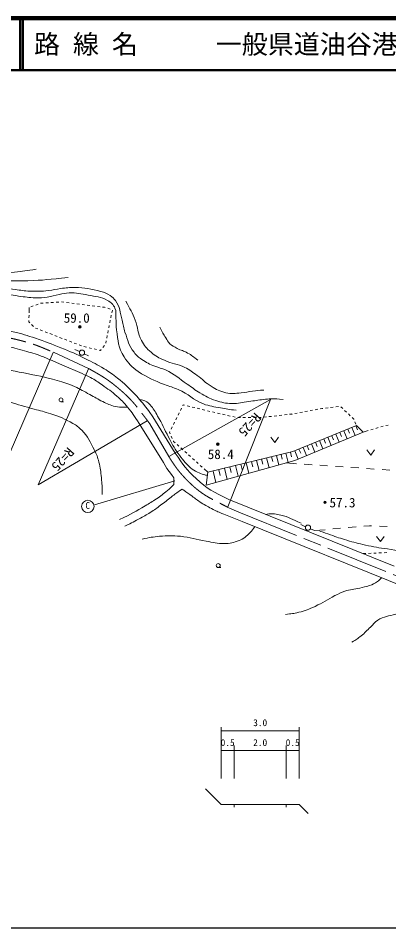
# Model space of a CAD drawing. Units: millimetres, scale not verified. Extents: x 40000 to 680000, y 20000 to 380000.
# Drawn here: x 177346 to 248606, y 205000 to 380000 of the extents above; entities that cross this region are included whole.
import ezdxf
from ezdxf.enums import TextEntityAlignment as Align

# ---------------------------------------------------------------- set-up
doc = ezdxf.new("R2010")
doc.units = ezdxf.units.MM
doc.header["$LTSCALE"] = 1000
doc.header["$PDMODE"] = 32
doc.header["$PDSIZE"] = 500
doc.linetypes.add('CHAIN', pattern=[18.5, 12, -1.5, 3.5, -1.5])
for name, color, linetype, lineweight in [('M-BGD', 7, 'Continuous', 13), ('M-BGD-HTXT', 7, 'Continuous', 13), ('M-BMK', 2, 'CHAIN', 13), ('M-STR-HTXT', 7, 'Continuous', 13), ('M-TTL', 2, 'Continuous', 140), ('M-TTL-BAND', 7, 'Continuous', 25), ('M-TTL-LINE', 7, 'Continuous', 50), ('M-TTL-TXT', 7, 'Continuous', 13)]:
    doc.layers.add(name, color=color, linetype=linetype, lineweight=lineweight)
doc.styles.add('ＭＳ ゴシック', font='')
doc.styles.get('ＭＳ ゴシック').set_extended_font_data('MS Gothic')

msp = doc.modelspace()

# ---------------------------------------------------------------- linework, layer by layer
at = {"layer": 'M-BGD'}
for p, q in [((179464, 324337), (179438, 323338)), ((180248, 324633), (179780, 324457)), ((181183, 324987), (180716, 324810)), ((182151, 325191), (181652, 325162)), ((183149, 325251), (182650, 325221)), ((184147, 325311), (183648, 325281)), ((185145, 325371), (184646, 325341)), ((185692, 325403), (185644, 325401)), ((186141, 325348), (185692, 325403)), ((187133, 325226), (186637, 325287)), ((188126, 325104), (187630, 325165)), ((189118, 324981), (188622, 325043)), ((190111, 324859), (189615, 324920)), ((191103, 324737), (190607, 324798)), ((192096, 324615), (191600, 324676)), ((193088, 324492), (192592, 324554)), ((193954, 324386), (193585, 324431)), ((194075, 324345), (193954, 324386)), ((195022, 324024), (194549, 324184)), ((195350, 323346), (195449, 323836)), ((179425, 322838), (179412, 322338)), ((195152, 322366), (195251, 322856)), ((179398, 321838), (179391, 321575)), ((179391, 321575), (179561, 321409)), ((179918, 321059), (180275, 320710)), ((180648, 320385), (181115, 320205)), ((194757, 320405), (194856, 320895)), ((194955, 321386), (195054, 321876)), ((181582, 320026), (182048, 319846)), ((182515, 319666), (182981, 319486)), ((183448, 319307), (183914, 319127)), ((184381, 318947), (184848, 318767)), ((185314, 318588), (185781, 318408)), ((194362, 318445), (194461, 318935)), ((194560, 319425), (194659, 319915)), ((186247, 318228), (186714, 318048)), ((187180, 317869), (187647, 317689)), ((188114, 317509), (188580, 317329)), ((189047, 317150), (189513, 316970)), ((189989, 316821), (190476, 316707)), ((193630, 316641), (193941, 317032)), ((194165, 317464), (194264, 317955)), ((189149, 315847), (188232, 316274)), ((190061, 315437), (190882, 315054)), ((190963, 316593), (191450, 316479)), ((191937, 316365), (192424, 316251)), ((192910, 316137), (193179, 316074)), ((193179, 316074), (193319, 316250)), ((183526, 314279), (185754, 313326)), ((185754, 313326), (189618, 311627)), ((185574, 306200), (186074, 306200)), ((202183, 304762), (202544, 304317)), ((208532, 304523), (208757, 304970)), ((208982, 305416), (209085, 305620)), ((209085, 305620), (209348, 305555)), ((209833, 305434), (210319, 305314)), ((210804, 305194), (211289, 305073)), ((211775, 304953), (212260, 304832)), ((212745, 304712), (213230, 304591)), ((233470, 304493), (233962, 304584)), ((234453, 304675), (234945, 304766)), ((235437, 304858), (235727, 304912)), ((235727, 304912), (235930, 304934)), ((236427, 304990), (236924, 305046)), ((237421, 305102), (237918, 305157)), ((238415, 305213), (238912, 305269)), ((239376, 305229), (239740, 304885)), ((240103, 304542), (240467, 304199)), ((202544, 304317), (203262, 303312)), ((203262, 303312), (207545, 296334)), ((207633, 302737), (207858, 303183)), ((208083, 303630), (208307, 304076)), ((213716, 304471), (214201, 304350)), ((214688, 304239), (215176, 304127)), ((215663, 304016), (216151, 303905)), ((216638, 303793), (217125, 303682)), ((217613, 303570), (218100, 303459)), ((218588, 303347), (219075, 303236)), ((219569, 303183), (220069, 303179)), ((220569, 303175), (221069, 303171)), ((221569, 303167), (222069, 303163)), ((222569, 303159), (223069, 303155)), ((223569, 303151), (223842, 303149)), ((223842, 303149), (224068, 303174)), ((224565, 303231), (225061, 303287)), ((225558, 303343), (226055, 303399)), ((226552, 303455), (227049, 303511)), ((227546, 303568), (228042, 303624)), ((228539, 303680), (229036, 303736)), ((229533, 303792), (229948, 303839)), ((229948, 303839), (230029, 303854)), ((230521, 303946), (231012, 304037)), ((231504, 304128), (231995, 304219)), ((232487, 304310), (232979, 304402)), ((240830, 303855), (241194, 303512)), ((241558, 303169), (241906, 302840)), ((241906, 302840), (241914, 302821)), ((200626, 302022), (205285, 294512)), ((206734, 300950), (206958, 301397)), ((207183, 301843), (207408, 302290)), ((230129, 296615), (242402, 301615)), ((241498, 301247), (242116, 299730)), ((242101, 302357), (242289, 301894)), ((242257, 301556), (242566, 300797)), ((242402, 301615), (243695, 300387)), ((246095, 301086), (246575, 301226)), ((247055, 301365), (247535, 301505)), ((248022, 301618), (248510, 301727)), ((206431, 300350), (206509, 300504)), ((206566, 300051), (206431, 300350)), ((206975, 299138), (206771, 299595)), ((225914, 299381), (226664, 298381)), ((226664, 298381), (227414, 299381)), ((243695, 300387), (230513, 294895)), ((236873, 299363), (237506, 297809)), ((237650, 299679), (237967, 298902)), ((238427, 299996), (239055, 298454)), ((239198, 300310), (239512, 299539)), ((239969, 300624), (240592, 299095)), ((240733, 300935), (241045, 300171)), ((243695, 300387), (244655, 300667)), ((245135, 300807), (245615, 300946)), ((207231, 298569), (207180, 298682)), ((207511, 298318), (207231, 298569)), ((208254, 297649), (207882, 297984)), ((232933, 297757), (233257, 296962)), ((233728, 298082), (234371, 296503)), ((234518, 298403), (234839, 297614)), ((235307, 298725), (235945, 297159)), ((236090, 299044), (236409, 298261)), ((208998, 296981), (208626, 297315)), ((209742, 296312), (209370, 296647)), ((210485, 295644), (210114, 295978)), ((213832, 292635), (230129, 296615)), ((226988, 295848), (227431, 294038)), ((227894, 296070), (228115, 295164)), ((228799, 296291), (229227, 294537)), ((229676, 296505), (229890, 295628)), ((230533, 296780), (231186, 295176)), ((231335, 297107), (231661, 296304)), ((232137, 297433), (232785, 295842)), ((244388, 296933), (245138, 295933)), ((245138, 295933), (245888, 296933)), ((205285, 294512), (205940, 293362)), ((211229, 294975), (210857, 295309)), ((211973, 294307), (211601, 294641)), ((230513, 294895), (213505, 290164)), ((220161, 294181), (220412, 293151)), ((221191, 294433), (221678, 292437)), ((222189, 294676), (222432, 293679)), ((223186, 294920), (223658, 292988)), ((224152, 295156), (224388, 294190)), ((225118, 295392), (225575, 293521)), ((226053, 295620), (226282, 294685)), ((228853, 294433), (230848, 294295)), ((232345, 294191), (233841, 294087)), ((205940, 293362), (206801, 292221)), ((212717, 293638), (212345, 293972)), ((213832, 292635), (213088, 293304)), ((213505, 290164), (213832, 292635)), ((214804, 292873), (215340, 290674)), ((215903, 293141), (216171, 292042)), ((217002, 293410), (217522, 291281)), ((218066, 293669), (218326, 292605)), ((219130, 293929), (219634, 291869)), ((235337, 293983), (236834, 293879)), ((238330, 293775), (239827, 293671)), ((241323, 293567), (242819, 293463)), ((244316, 293359), (245812, 293255)), ((247309, 293151), (248805, 293047)), ((206801, 292221), (207298, 291579)), ((207298, 291579), (207262, 290293)), ((217861, 287388), (249620, 274567)), ((216854, 284597), (220400, 283185)), ((220400, 283185), (293028, 253825)), ((232602, 282170), (231676, 282579)), ((233521, 281778), (234350, 281411)), ((237835, 281728), (239329, 281863)), ((240823, 281999), (242317, 282135)), ((243811, 282270), (244879, 282367)), ((244879, 282367), (245306, 282351)), ((246805, 282293), (248304, 282234)), ((234350, 281411), (236342, 281592)), ((246242, 280291), (246992, 279291)), ((246992, 279291), (247742, 280291)), ((244206, 277007), (243706, 276985)), ((245205, 277049), (244705, 277028)), ((246204, 277092), (245704, 277070)), ((247203, 277134), (246703, 277113)), ((248202, 277177), (247703, 277156)), ((215808, 274310), (216308, 274310))]:
    msp.add_line(p, q, dxfattribs=at)
for centre, radius in [((189181, 320603), 150), ((189181, 320603), 120), ((189181, 320603), 90), ((189181, 320603), 60), ((189181, 320603), 30), ((189181, 320603), 20), ((189609, 315651), 500), ((185574, 306575), 375), ((215713, 298050), 150), ((215713, 298050), 120), ((215713, 298050), 90), ((215713, 298050), 60), ((215713, 298050), 30), ((215713, 298050), 20), ((236335, 286860), 150), ((236335, 286860), 120), ((236335, 286860), 90), ((236335, 286860), 60), ((236335, 286860), 30), ((236335, 286860), 20), ((233065, 281984), 500), ((215808, 274685), 375)]:
    msp.add_circle(centre, radius, dxfattribs=at)
for points, knots in [([(116040, 324108), (116508, 324329), (116677, 324382), (117099, 324519), (118064, 324835), (118659, 324826), (119672, 324896), (120961, 324986), (121687, 324977), (122979, 324983), (124667, 324990), (125613, 324961), (127302, 324939), (130040, 324903), (131575, 324906), (134313, 324833), (137723, 324742), (139629, 324571), (143039, 324495), (144920, 324453), (145975, 324411), (147856, 324468), (149292, 324512), (150102, 324531), (151523, 324743), (153188, 324991), (154120, 325187), (155731, 325676), (157673, 326265), (158672, 326847), (160565, 327578), (162320, 328255), (163270, 328736), (165072, 329274), (167436, 329980), (168814, 330203), (171251, 330583), (173345, 330909), (174546, 330862), (176649, 331122), (178285, 331324), (178819, 331398), (180829, 331703)], [0, 0, 0, 0, 1, 1, 1, 2, 2, 2, 3, 3, 3, 4, 4, 4, 5, 5, 5, 6, 6, 6, 7, 7, 7, 8, 8, 8, 9, 9, 9, 10, 10, 10, 11, 11, 11, 12, 12, 12, 13, 13, 13, 14, 14, 14, 14]), ([(124882, 323500), (125344, 323695), (125517, 323748), (125941, 323845), (126610, 323999), (127009, 323928), (127696, 323931), (129707, 323941), (130833, 323887), (132844, 323845), (138335, 323729), (141408, 323474), (146901, 323485), (148525, 323488), (149441, 323416), (151058, 323568), (152602, 323713), (153474, 323853), (154960, 324295), (157458, 325039), (158751, 325767), (161187, 326694), (162719, 327277), (163554, 327673), (165119, 328162), (166758, 328676), (167688, 328964), (169386, 329221), (171541, 329546), (172781, 329399), (174959, 329463), (176619, 329511), (177550, 329441), (179209, 329490), (182242, 329580), (183276, 329741), (186951, 330144)], [0, 0, 0, 0, 1, 1, 1, 2, 2, 2, 3, 3, 3, 4, 4, 4, 5, 5, 5, 6, 6, 6, 7, 7, 7, 8, 8, 8, 9, 9, 9, 10, 10, 10, 11, 11, 11, 12, 12, 12, 12]), ([(142650, 322279), (142912, 322441), (143025, 322485), (143282, 322579), (143821, 322777), (144172, 322691), (144746, 322716), (145716, 322758), (146260, 322774), (147230, 322759), (148685, 322736), (149495, 322570), (150949, 322564), (151585, 322561), (151947, 322502), (152576, 322596), (154177, 322837), (155105, 322945), (156614, 323533), (157937, 324049), (158601, 324516), (159896, 325098), (161801, 325953), (162877, 326419), (164839, 327133), (166185, 327622), (166944, 327919), (168353, 328175), (170132, 328498), (171175, 328396), (172981, 328296), (174469, 328214), (175282, 327962), (176761, 327787), (177867, 327656), (178483, 327526), (179596, 327497), (180992, 327460), (181782, 327430), (183170, 327581), (184088, 327681), (184580, 327882), (185496, 327993), (186561, 328123), (187163, 328211), (188235, 328187), (190206, 328143), (191327, 327959), (193224, 327424), (193967, 327214), (194390, 327057), (195033, 326632), (195484, 326335), (195717, 326115), (196035, 325679), (196958, 324415), (196882, 323387), (197343, 321891), (197618, 321000), (197549, 320437), (197877, 319565), (198455, 318025), (198600, 317019), (199625, 315732), (200120, 315111), (200448, 314780), (201111, 314343), (202036, 313735), (202594, 313441), (203621, 313029), (204412, 312712), (204912, 312681), (205688, 312329), (207453, 311529), (208226, 310684), (209836, 309606), (210805, 308957), (211278, 308485), (212291, 307910), (213434, 307261), (214065, 306839), (215316, 306440), (216501, 306061), (217207, 305902), (218450, 305874), (219720, 305846), (220420, 306096), (221681, 306254), (222799, 306394), (223420, 306516), (224540, 306642), (225097, 306704), (225410, 306740), (225970, 306763), (226879, 306799), (227212, 306746), (228296, 306642)], [0, 0, 0, 0, 1, 1, 1, 2, 2, 2, 3, 3, 3, 4, 4, 4, 5, 5, 5, 6, 6, 6, 7, 7, 7, 8, 8, 8, 9, 9, 9, 10, 10, 10, 11, 11, 11, 12, 12, 12, 13, 13, 13, 14, 14, 14, 15, 15, 15, 16, 16, 16, 17, 17, 17, 18, 18, 18, 19, 19, 19, 20, 20, 20, 21, 21, 21, 22, 22, 22, 23, 23, 23, 24, 24, 24, 25, 25, 25, 26, 26, 26, 27, 27, 27, 28, 28, 28, 29, 29, 29, 30, 30, 30, 31, 31, 31, 32, 32, 32, 32]), ([(157192, 321280), (158292, 322101), (158650, 322320), (159620, 322931), (161730, 324259), (163015, 324863), (165339, 325766), (167122, 326459), (168171, 326775), (170064, 327050), (171366, 327240), (172117, 327206), (173432, 327147), (175010, 327076), (175864, 326747), (177430, 326541), (178692, 326376), (179396, 326222), (180668, 326187), (181559, 326162), (182065, 326196), (182946, 326332), (183856, 326473), (184344, 326663), (185248, 326841), (185991, 326988), (186405, 327135), (187162, 327156), (188591, 327196), (189393, 326994), (190797, 326720), (192280, 326430), (193235, 326484), (194528, 325702), (195222, 325283), (195643, 324946), (195958, 324200), (196238, 323537), (196089, 323084), (196138, 322365), (196200, 321454), (196098, 320930), (196245, 320028), (196584, 317963), (196532, 316608), (197698, 314870), (198548, 313602), (199119, 312883), (200388, 312035), (202222, 310808), (203399, 310344), (205446, 309521), (206479, 309105), (207111, 309011), (208136, 308576), (210132, 307727), (210913, 306559), (212945, 305801), (214184, 305339), (214942, 305272), (216241, 305026), (217417, 304803), (217825, 304747), (219270, 304565)], [0, 0, 0, 0, 1, 1, 1, 2, 2, 2, 3, 3, 3, 4, 4, 4, 5, 5, 5, 6, 6, 6, 7, 7, 7, 8, 8, 8, 9, 9, 9, 10, 10, 10, 11, 11, 11, 12, 12, 12, 13, 13, 13, 14, 14, 14, 15, 15, 15, 16, 16, 16, 17, 17, 17, 18, 18, 18, 19, 19, 19, 20, 20, 20, 21, 21, 21, 21]), ([(198010, 325533), (198941, 323916), (199238, 323395), (199827, 321934), (200427, 320448), (200271, 319423), (201027, 318009), (201569, 316994), (202009, 316471), (202881, 315719), (203767, 314954), (204395, 314676), (205461, 314193), (206942, 313521), (207914, 313500), (209387, 312811), (210382, 312346), (210849, 311915), (211749, 311285), (212845, 310517), (213298, 309858), (214451, 309180), (215492, 308568), (216111, 308225), (217286, 307944), (218391, 307680), (219061, 307826), (220194, 307908), (221069, 307971), (221540, 308164), (222411, 308271), (223245, 308373), (223533, 308392), (224555, 308453)], [0, 0, 0, 0, 1, 1, 1, 2, 2, 2, 3, 3, 3, 4, 4, 4, 5, 5, 5, 6, 6, 6, 7, 7, 7, 8, 8, 8, 9, 9, 9, 10, 10, 10, 11, 11, 11, 11]), ([(166516, 320728), (168547, 320652), (169120, 320616), (170782, 320459), (172990, 320251), (174230, 320095), (176403, 319647), (178102, 319298), (179020, 318951), (180668, 318412), (182607, 317778), (183675, 317366), (185563, 316594), (187442, 315826), (188492, 315382), (190310, 314480), (191727, 313777), (192524, 313382), (193872, 312554), (194915, 311914), (195482, 311521), (196441, 310761), (197842, 309650), (198569, 308947), (199784, 307635), (200778, 306563), (201111, 306154), (202183, 304762)], [0, 0, 0, 0, 1, 1, 1, 2, 2, 2, 3, 3, 3, 4, 4, 4, 5, 5, 5, 6, 6, 6, 7, 7, 7, 8, 8, 8, 9, 9, 9, 9]), ([(204607, 320529), (205107, 319550), (205237, 319259), (205722, 318494), (206003, 318050), (206091, 317739), (206473, 317379), (206953, 316927), (207323, 316797), (207903, 316482), (208659, 316072), (209163, 316005), (209914, 315586), (210744, 315123), (211030, 314882), (211901, 314180)], [0, 0, 0, 0, 1, 1, 1, 2, 2, 2, 3, 3, 3, 4, 4, 4, 5, 5, 5, 5]), ([(170717, 317477), (172498, 317333), (173033, 317292), (174495, 317024), (175918, 316763), (176699, 316530), (178092, 316141), (179422, 315769), (180179, 315586), (181474, 315107), (182284, 314807), (182563, 314699), (183526, 314279)], [0, 0, 0, 0, 1, 1, 1, 2, 2, 2, 3, 3, 3, 4, 4, 4, 4]), ([(138723, 306147), (141825, 306924), (142841, 307171), (145338, 308218), (147751, 309231), (148961, 310100), (151263, 311344), (153147, 312363), (154051, 313257), (156061, 313998), (158401, 314861), (159882, 314902), (162376, 314952), (164293, 314990), (165368, 314719), (167246, 314334), (169170, 313940), (170170, 313406), (172080, 312953), (174540, 312369), (175965, 312264), (178441, 311753), (180939, 311238), (182356, 311011), (184808, 310308), (186146, 309925), (186908, 309720), (188176, 309145), (189356, 308610), (189966, 308207), (191108, 307595), (192086, 307070), (192603, 306718), (193604, 306238), (194512, 305802), (195029, 305549), (196003, 305293), (196631, 305127), (197014, 305190), (197664, 305185), (197928, 305183), (198018, 305181), (198340, 305192)], [0, 0, 0, 0, 1, 1, 1, 2, 2, 2, 3, 3, 3, 4, 4, 4, 5, 5, 5, 6, 6, 6, 7, 7, 7, 8, 8, 8, 9, 9, 9, 10, 10, 10, 11, 11, 11, 12, 12, 12, 13, 13, 13, 14, 14, 14, 14]), ([(189618, 311627), (190398, 311302), (190630, 311191), (191254, 310863), (192167, 310383), (192633, 310031), (193480, 309443), (194625, 308649), (195282, 308218), (196337, 307308), (197199, 306564), (197601, 306057), (198340, 305192), (199331, 304031), (199621, 303549), (200626, 302022)], [0, 0, 0, 0, 1, 1, 1, 2, 2, 2, 3, 3, 3, 4, 4, 4, 5, 5, 5, 5]), ([(150530, 306129), (152244, 307571), (152835, 308096), (154529, 309013), (156041, 309830), (156933, 310263), (158599, 310684), (159954, 311027), (160768, 311099), (162161, 310999), (164066, 310863), (165106, 310462), (166911, 309836), (168929, 309137), (169910, 308379), (171887, 307571), (173318, 306986), (174123, 306661), (175595, 306190), (177452, 305594), (178517, 305344), (180392, 304808), (181641, 304452), (182359, 304311), (183591, 303900), (185322, 303322), (186278, 302920), (187880, 302046), (188608, 301649), (188958, 301316), (189552, 300738), (190824, 299498), (191177, 298482), (192014, 296915), (192466, 296070), (192607, 295537), (192862, 294613), (193182, 293458), (193222, 292776), (193347, 291584), (193478, 290331), (193479, 289880), (193492, 288361)], [0, 0, 0, 0, 1, 1, 1, 2, 2, 2, 3, 3, 3, 4, 4, 4, 5, 5, 5, 6, 6, 6, 7, 7, 7, 8, 8, 8, 9, 9, 9, 10, 10, 10, 11, 11, 11, 12, 12, 12, 13, 13, 13, 14, 14, 14, 14]), ([(200745, 306580), (200982, 306582), (201080, 306555), (201290, 306510), (201927, 306373), (202277, 306120), (202706, 305631), (203380, 304863), (203643, 304337), (204160, 303456), (205067, 301912), (205400, 300952), (206270, 299387), (206945, 298174), (207230, 297429), (208063, 296318), (208926, 295166), (209377, 294466), (210462, 293519), (210942, 293100), (211290, 292967), (211851, 292663), (212282, 292430), (212542, 292326), (213014, 292195), (213299, 292116), (213407, 292089), (213752, 292032)], [0, 0, 0, 0, 1, 1, 1, 2, 2, 2, 3, 3, 3, 4, 4, 4, 5, 5, 5, 6, 6, 6, 7, 7, 7, 8, 8, 8, 9, 9, 9, 9]), ([(207545, 296334), (209090, 293984), (209733, 293103), (211545, 291415), (213685, 289420), (214893, 288882), (217861, 287388)], [0, 0, 0, 0, 1, 1, 1, 2, 2, 2, 2]), ([(207262, 290293), (206698, 289719), (206523, 289557), (206022, 289117), (205254, 288443), (204767, 288133), (203935, 287540), (203124, 286961), (202633, 286690), (201782, 286172), (199914, 285035), (199226, 284732), (196845, 283531)], [0, 0, 0, 0, 1, 1, 1, 2, 2, 2, 3, 3, 3, 4, 4, 4, 4]), ([(208868, 289408), (207974, 288781), (207738, 288613), (207028, 288082), (206220, 287478), (205798, 287098), (204993, 286490), (204242, 285924), (203833, 285589), (203043, 285079), (202214, 284543), (201721, 284287), (200857, 283808), (199709, 283172), (199313, 282985), (197866, 282274)], [0, 0, 0, 0, 1, 1, 1, 2, 2, 2, 3, 3, 3, 4, 4, 4, 5, 5, 5, 5]), ([(208870, 289410), (209023, 289298), (209062, 289270), (209186, 289180), (209803, 288731), (210151, 288482), (210772, 288038), (211461, 287546), (211829, 287242), (212544, 286789), (213407, 286243), (213904, 285952), (214819, 285498), (215598, 285112), (215879, 284992), (216854, 284597)], [0, 0, 0, 0, 1, 1, 1, 2, 2, 2, 3, 3, 3, 4, 4, 4, 5, 5, 5, 5]), ([(224923, 284537), (225207, 284590), (225294, 284600), (225534, 284624), (225971, 284667), (226224, 284691), (226659, 284628), (227116, 284563), (227368, 284496), (227817, 284389), (229422, 284006), (229971, 283653), (231745, 282836)], [0, 0, 0, 0, 1, 1, 1, 2, 2, 2, 3, 3, 3, 4, 4, 4, 4]), ([(235360, 281329), (236344, 280967), (236601, 280876), (237399, 280597), (238617, 280171), (239298, 279929), (240533, 279557), (241909, 279142), (242692, 278946), (244095, 278636), (245747, 278271), (246686, 278124), (248360, 277885), (250410, 277591), (251560, 277321), (253631, 277312), (255541, 277304), (256635, 277271), (258510, 277635), (261464, 278208), (263102, 278697), (265908, 279781), (267638, 280450), (268533, 280998), (270197, 281817), (271610, 282512), (272062, 282741), (273796, 283634)], [0, 0, 0, 0, 1, 1, 1, 2, 2, 2, 3, 3, 3, 4, 4, 4, 5, 5, 5, 6, 6, 6, 7, 7, 7, 8, 8, 8, 9, 9, 9, 9]), ([(201164, 279777), (202718, 280110), (203212, 280202), (204544, 280322), (206092, 280462), (206975, 280457), (208524, 280322), (210488, 280151), (211540, 279713), (213486, 279395), (214844, 279174), (215599, 278891), (216975, 278905), (218107, 278916), (218756, 279091), (219810, 279504), (220760, 279878), (221225, 280299), (221920, 281047), (222311, 281468), (222466, 281650), (222827, 282203)], [0, 0, 0, 0, 1, 1, 1, 2, 2, 2, 3, 3, 3, 4, 4, 4, 5, 5, 5, 6, 6, 6, 7, 7, 7, 7]), ([(228728, 265296), (229911, 265410), (230298, 265467), (231280, 265700), (232560, 266002), (233250, 266298), (234446, 266846), (235986, 267553), (236744, 268156), (238260, 268914), (238972, 269270), (239375, 269469), (240126, 269737), (241209, 270125), (241890, 270073), (243009, 270343), (243752, 270522), (244178, 270598), (244899, 270852), (245518, 271070), (245882, 271203), (246402, 271603), (246739, 271863), (246873, 271986), (247195, 272353)], [0, 0, 0, 0, 1, 1, 1, 2, 2, 2, 3, 3, 3, 4, 4, 4, 5, 5, 5, 6, 6, 6, 7, 7, 7, 8, 8, 8, 8]), ([(241525, 259955), (242363, 260473), (242620, 260642), (243270, 261154), (244034, 261758), (244379, 262194), (245087, 262863), (245627, 263373), (245835, 263782), (246468, 264171), (247696, 264926), (248585, 264932), (249957, 265371), (251566, 265885), (252492, 266092), (254101, 266607), (255220, 266964), (255845, 267176), (256940, 267602), (257336, 267756), (257466, 267805), (257949, 268006)], [0, 0, 0, 0, 1, 1, 1, 2, 2, 2, 3, 3, 3, 4, 4, 4, 5, 5, 5, 6, 6, 6, 7, 7, 7, 7])]:
    msp.add_open_spline(points, degree=3, knots=knots, dxfattribs=at)
for p in [(189181, 320603), (215713, 298050), (236335, 286860)]:
    msp.add_point(p, dxfattribs=at)
at = {"layer": 'M-BGD-HTXT'}
for p, q in [((216374, 233727), (216374, 243604)), ((231374, 233727), (231374, 243604)), ((216374, 242903), (231374, 242903)), ((218874, 233727), (218874, 240085)), ((228874, 233727), (228874, 240085)), ((216374, 239085), (218874, 239085)), ((218874, 239085), (228874, 239085)), ((228874, 239085), (231374, 239085)), ((216374, 228727), (213348, 231752)), ((216374, 228727), (218874, 228727)), ((218874, 228727), (228874, 228727)), ((218874, 228727), (218874, 228227)), ((228874, 228727), (231374, 228727)), ((228874, 228727), (228874, 228227)), ((231374, 228727), (233106, 226994))]:
    msp.add_line(p, q, dxfattribs=at)
at = {"layer": 'M-BMK'}
for p, q in [((184110, 315726), (190875, 312610)), ((202106, 302707), (202637, 301960)), ((202637, 301960), (206287, 295677)), ((217547, 285958), (219752, 284951)), ((219752, 284951), (251823, 272017))]:
    msp.add_line(p, q, dxfattribs=at)
for points, knots in [([(166951, 319346), (169071, 319284), (169690, 319240), (171437, 319062), (173978, 318804), (175412, 318610), (177883, 317964), (180383, 317310), (181295, 316920), (184110, 315726)], [0, 0, 0, 0, 1, 1, 1, 2, 2, 2, 3, 3, 3, 3]), ([(190875, 312610), (193699, 311022), (194691, 310431), (196821, 308617), (199179, 306609), (199934, 305562), (202106, 302707)], [0, 0, 0, 0, 1, 1, 1, 2, 2, 2, 2]), ([(206287, 295677), (207811, 293299), (208477, 292434), (210253, 290691), (212677, 288312), (214117, 287716), (217547, 285958)], [0, 0, 0, 0, 1, 1, 1, 2, 2, 2, 2])]:
    msp.add_open_spline(points, degree=3, knots=knots, dxfattribs=at)
at = {"layer": 'M-STR-HTXT'}
for p, q in [((184079, 315699), (174200, 292775)), ((190888, 312560), (181214, 290231)), ((206334, 295688), (225840, 306619)), ((225840, 306619), (217626, 285961)), ((202173, 302541), (181214, 290231)), ((207462, 290993), (192007, 286352))]:
    msp.add_line(p, q, dxfattribs=at)
msp.add_circle((190727, 286069), 1200, dxfattribs=at)
at = {"layer": 'M-TTL'}
msp.add_line((680000, 380000), (40000, 380000), dxfattribs=at)
at = {"layer": 'M-TTL-BAND'}
msp.add_line((40000, 205000), (579000, 205000), dxfattribs=at)
at = {"layer": 'M-TTL-LINE'}
for p, q in [((177750, 380000), (177750, 370000)), ((178250, 380000), (178250, 370000)), ((40000, 370000), (680000, 370000))]:
    msp.add_line(p, q, dxfattribs=at)

# ---------------------------------------------------------------- texts
at = {"layer": 'M-BGD', "style": 'ＭＳ ゴシック'}
for s, p in [('59.0', (188601, 322324)), ('58.4', (216299, 296100)), ('57.3', (239707, 286801))]:
    msp.add_text(s, height=1833, dxfattribs=at).set_placement(p, align=Align.MIDDLE_CENTER)
at = {"layer": 'M-BGD-HTXT', "style": 'ＭＳ ゴシック'}
for s, p in [('3.0', (223874, 243403)), ('0.5', (217624, 239585)), ('2.0', (223874, 239585)), ('0.5', (230124, 239585))]:
    msp.add_text(s, height=1320, dxfattribs=at).set_placement(p, align=Align.BOTTOM_CENTER)
at = {"layer": 'M-STR-HTXT', "style": 'ＭＳ ゴシック'}
for rotation, p in [(228.193, (220793, 302762)), (227.764, (184836, 296113))]:
    msp.add_text('R=25', height=1833, rotation=rotation, dxfattribs=at).set_placement(p, align=Align.BOTTOM_CENTER)
msp.add_text('C', height=1320, dxfattribs=at).set_placement((190263, 286906), align=Align.TOP_LEFT)
at = {"layer": 'M-TTL-TXT', "style": 'ＭＳ ゴシック'}
msp.add_text('路 線 名      一般県道油谷港線', height=3666, dxfattribs=at).set_placement((180380, 375000), align=Align.MIDDLE_LEFT)

doc.saveas('drawing.dxf')
